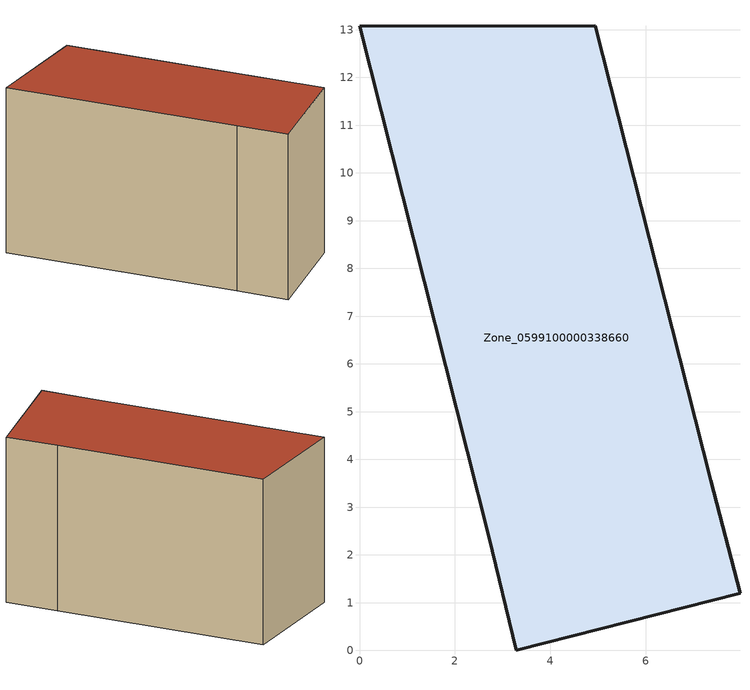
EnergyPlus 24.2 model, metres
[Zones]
Zone_0599100000338660
 floor ground (C_G): 3.28,0 2.7,2.39 0,13.07 4.94,13.09 7.35,3.56 7.97,1.2 z0
 wall outside (C_F): 2.7,2.39 3.28,0 7.97,1.2 7.35,3.56 4.94,13.09 0,13.07 2.7,2.39 z0:8.37
 roof outside (C_R): 7.97,1.2 7.35,3.56 4.94,13.09 0,13.07 2.7,2.39 3.28,0 z8.37
[BUILDING]
Pand.0599100000338660: North Axis=0; Terrain=City; Loads Convergence Tolerance Value=0.04; Temperature Convergence Tolerance Value=0.4; Solar Distribution=FullExterior; Maximum Number of Warmup Days=25; Minimum Number of Warmup Days=1
[Site:Location]
Rotterdam.The.Hague.AP_ZH_NLD Design_Conditions: Latitude=51.96; Longitude=4.45; Time Zone=1; Elevation=-4.5
[SITE:GROUNDTEMPERATURE:BUILDINGSURFACE]
18, 18, 18, 18, 18, 18, 18, 18, 18, 18, 18, 18
[MATERIAL] Thermal Absorptance=0.9; Solar Absorptance=0.7; Visible Absorptance=0.7
Name | Roughness | Thickness | Conductivity | Density | Specific Heat
G.TI.1992-2005 | MediumSmooth | 0.15 | 0.06 | 540 | 1210
F.TI.1992-2005 | Rough | 0.3 | 0.12 | 1920 | 840
R.TI.1992-2005 | MediumRough | 0.2 | 0.08 | 1500 | 1000
[CONSTRUCTION]
C_G: G.TI.1992-2005
C_F: F.TI.1992-2005
C_R: R.TI.1992-2005
[ZONE]
Zone_0599100000338660: Type=1; Multiplier=1; Ceiling Height=Autocalculate; Volume=Autocalculate; Floor Area=autocalculate; Part of Total Floor Area=Yes
[ZONEINFILTRATION:DESIGNFLOWRATE]
Infil_Zone_0599100000338660: Zone or ZoneList or Space or SpaceList=Zone_0599100000338660; Schedule=AlwaysOn; Design Flow Rate Calculation Method=Flow/Area; Flow Rate per Floor Area=0.0015; Constant Term Coefficient=1; Temperature Term Coefficient=0; Velocity Term Coefficient=0; Velocity Squared Term Coefficient=0
[HVACTEMPLATE:ZONE:IDEALLOADSAIRSYSTEM]
Zone_0599100000338660: Maximum Heating Supply Air Temperature=50; Minimum Cooling Supply Air Temperature=13; Maximum Heating Supply Air Humidity Ratio=0.0156; Minimum Cooling Supply Air Humidity Ratio=0.0077; Heating Limit=NoLimit; Cooling Limit=NoLimit; Dehumidification Control Type=ConstantSensibleHeatRatio; Cooling Sensible Heat Ratio=0.7; Dehumidification Setpoint=60; Humidification Control Type=None; Humidification Setpoint=30; Outdoor Air Method=None; Outdoor Air Flow Rate per Person=0.00944; Outdoor Air Flow Rate per Zone Floor Area=0; Outdoor Air Flow Rate per Zone=0; Demand Controlled Ventilation Type=None; Outdoor Air Economizer Type=NoEconomizer; Heat Recovery Type=None; Sensible Heat Recovery Effectiveness=0.7; Latent Heat Recovery Effectiveness=0.65
[ZONECONTROL:THERMOSTAT]
ThermostatControl_Zone_0599100000338660: Zone or ZoneList=Zone_0599100000338660; Control Type Schedule=DualSetpointControlType; Control 1=Thermostat_Zone_0599100000338660; Temperature Difference Between Cutout And Setpoint=0
[THERMOSTATSETPOINT:DUALSETPOINT]
Thermostat_Zone_0599100000338660: Heating Setpoint Temperature Schedule=HeatingSetpoint_Zone_0599100000338660; Cooling Setpoint Temperature Schedule=CoolingSetpoint_Zone_0599100000338660
[SCHEDULE:COMPACT]
HeatingSetpoint_Zone_0599100000338660: Through: 12/31, For: AllDays, Until: 24:00, 21
CoolingSetpoint_Zone_0599100000338660: Through: 12/31, For: AllDays, Until: 24:00, 24
DualSetpointControlType: Through: 12/31, For: AllDays, Until: 24:00, 4
AlwaysOn: Through: 12/31, For: AllDays, Until: 24:00, 1
